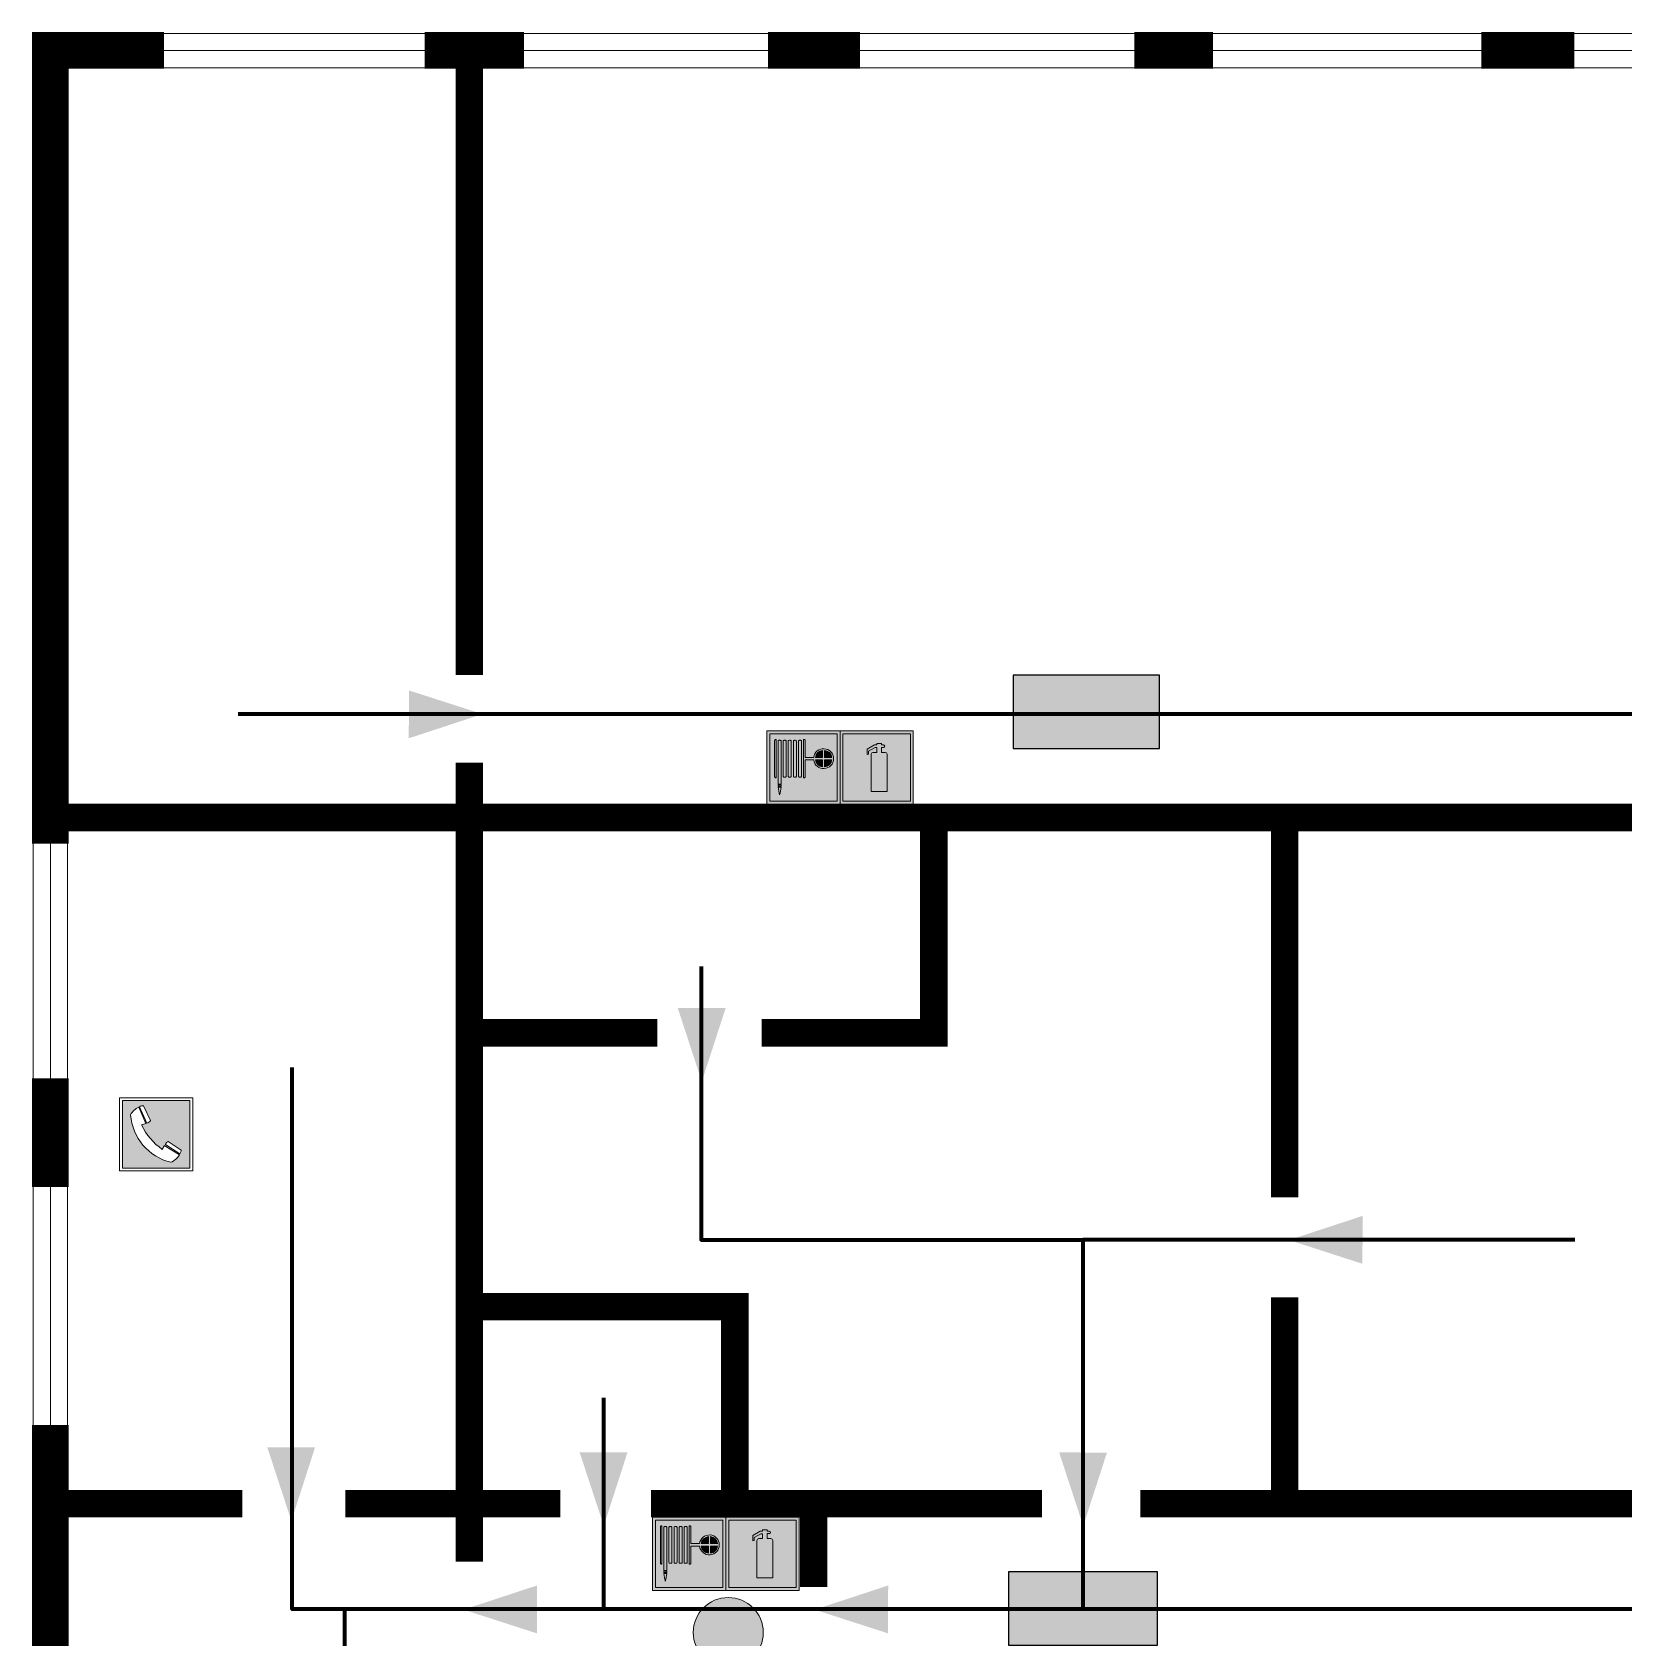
# Model space of a CAD drawing. Header units: millimetres. Extents: x 13114 to 67229, y 22859 to 38520.
# Drawn here: x 27323 to 27496.9, y 31016.9 to 31192.3 of the extents above; entities that cross this region are included whole.
import ezdxf

# ---------------------------------------------------------------- set-up
doc = ezdxf.new("R2010")
doc.units = ezdxf.units.MM
doc.layers.add('План_Штампы', color=7, linetype='Continuous')

# ---------------------------------------------------------------- blocks, each defined once
blk = doc.blocks.new('A$C37112FD5')
at = {"true_color": 0xf5f5ff}
h = blk.add_hatch(color=7, dxfattribs=at)
h.dxf.hatch_style = 1
h.paths.add_polyline_path([(12.8, -7.4), (0, -7.4), (0, -20.2), (12.8, -20.2)])
h.paths.add_polyline_path([(12.29, -7.91), (12.29, -19.69), (0.51, -19.69), (0.51, -7.91)], flags=16)
h.paths.add_polyline_path([(4.98, -9.04, -0.42597), (5.17, -9.22), (5.17, -12.25), (5.17, -15.29, -0.432244), (4.98, -15.47), (4.83, -15.47, -0.42597), (4.64, -15.29), (4.64, -12.25), (4.64, -9.22, -0.432244), (4.83, -9.04)], flags=0)
h.paths.add_polyline_path([(4.28, -9.22), (4.28, -12.25), (4.28, -15.29, -0.432244), (4.09, -15.47), (3.94, -15.47, -0.42597), (3.75, -15.29), (3.75, -12.25), (3.75, -9.22, -0.432244), (3.94, -9.04), (4.09, -9.04, -0.42597)], flags=0)
h.paths.add_polyline_path([(5.72, -9.04), (5.87, -9.04, -0.42597), (6.06, -9.22), (6.06, -12.25), (6.06, -15.29, -0.432244), (5.87, -15.47), (5.72, -15.47, -0.42597), (5.53, -15.29), (5.53, -12.25), (5.53, -9.22, -0.432244)], flags=0)
h.paths.add_polyline_path([(6.42, -8.9), (6.5, -8.9, -0.42597), (6.69, -9.08), (6.69, -12.03), (8.21, -12.03, -15.824349), (8.21, -12.47), (6.69, -12.47), (6.69, -15.42, -0.432244), (6.5, -15.6), (6.42, -15.6)], flags=0)
h.paths.add_polyline_path([(3.39, -9.22), (3.39, -12.25), (3.39, -15.29, -0.432244), (3.2, -15.47), (3.05, -15.47, -0.42597), (2.85, -15.29), (2.85, -12.25), (2.85, -9.22, -0.432244), (3.05, -9.04), (3.2, -9.04, -0.42597)], flags=0)
h.paths.add_polyline_path([(2.5, -9.22), (2.5, -16.71), (1.96, -16.71), (1.96, -9.22, -0.432244), (2.15, -9.04), (2.31, -9.04, -0.42597)], flags=0)
h.paths.add_polyline_path([(1.61, -8.9), (1.61, -15.6), (1.57, -15.6, -0.42597), (1.37, -15.42), (1.37, -12.03), (1.37, -9.09, -0.432244), (1.57, -8.9)], flags=0)
h.paths.add_polyline_path([(9.76, -10.81), (9.76, -12.03), (8.49, -12.03, -0.336371)], flags=0)
h.paths.add_polyline_path([(8.49, -12.47), (9.76, -12.47), (9.76, -13.7, -0.336371)], flags=0)
h.paths.add_polyline_path([(10.11, -10.81, -0.336371), (11.38, -12.03), (10.11, -12.03)], flags=0)
h.paths.add_polyline_path([(10.11, -12.47), (11.38, -12.47, -0.336371), (10.11, -13.7)], flags=0)
h.paths.add_polyline_path([(2.5, -16.84), (2.5, -17.05), (1.97, -17.05), (1.97, -16.84)], flags=0)
h.paths.add_polyline_path([(2.5, -17.24, -0.033778), (2.24, -18.6, -0.033778), (1.97, -17.24)], flags=0)
h = blk.add_hatch(color=242)
h.dxf.hatch_style = 1
h.paths.add_polyline_path([(12.29, -7.91), (0.51, -7.91), (0.51, -19.69), (12.29, -19.69)])
h.paths.add_polyline_path([(6.42, -15.6), (6.42, -8.9), (6.5, -8.9, -0.42597), (6.69, -9.08), (6.69, -12.03), (8.21, -12.03, -15.824349), (8.21, -12.47), (6.69, -12.47), (6.69, -15.42, -0.432244), (6.5, -15.6)], flags=16)
h.paths.add_polyline_path([(5.87, -15.47), (5.72, -15.47, -0.42597), (5.53, -15.29), (5.53, -12.25), (5.53, -9.22, -0.432244), (5.72, -9.04), (5.87, -9.04, -0.42597), (6.06, -9.22), (6.06, -12.25), (6.06, -15.29, -0.432244)], flags=16)
h.paths.add_polyline_path([(4.98, -15.47), (4.83, -15.47, -0.42597), (4.64, -15.29), (4.64, -12.25), (4.64, -9.22, -0.432244), (4.83, -9.04), (4.98, -9.04, -0.42597), (5.17, -9.22), (5.17, -12.25), (5.17, -15.29, -0.432244)], flags=16)
h.paths.add_polyline_path([(4.09, -15.47), (3.94, -15.47, -0.42597), (3.75, -15.29), (3.75, -12.25), (3.75, -9.22, -0.432244), (3.94, -9.04), (4.09, -9.04, -0.42597), (4.28, -9.22), (4.28, -12.25), (4.28, -15.29, -0.432244)], flags=16)
h.paths.add_polyline_path([(3.2, -15.47), (3.05, -15.47, -0.42597), (2.85, -15.29), (2.85, -12.25), (2.85, -9.22, -0.432244), (3.05, -9.04), (3.2, -9.04, -0.42597), (3.39, -9.22), (3.39, -12.25), (3.39, -15.29, -0.432244)], flags=16)
h.paths.add_polyline_path([(2.5, -17.05), (1.97, -17.05), (1.97, -16.84), (2.5, -16.84)], flags=16)
h.paths.add_polyline_path([(2.5, -17.24, -0.033778), (2.24, -18.6, -0.033778), (1.97, -17.24)], flags=16)
h.paths.add_polyline_path([(2.5, -16.71), (1.96, -16.71), (1.96, -9.22, -0.432244), (2.15, -9.04), (2.31, -9.04, -0.42597), (2.5, -9.22)], flags=16)
h.paths.add_polyline_path([(1.61, -15.6), (1.57, -15.6, -0.42597), (1.37, -15.42), (1.37, -12.03), (1.37, -9.09, -0.432244), (1.57, -8.9), (1.61, -8.9)], flags=16)
h.paths.add_polyline_path([(8.49, -12.47), (9.76, -12.47), (9.76, -13.7, -0.336371)], flags=0)
h.paths.add_polyline_path([(10.11, -13.7), (10.11, -12.47), (11.38, -12.47, -0.336371)], flags=0)
h.paths.add_polyline_path([(8.49, -12.03, -0.336371), (9.76, -10.81), (9.76, -12.03)], flags=0)
h.paths.add_polyline_path([(10.11, -12.03), (10.11, -10.81, -0.336371), (11.38, -12.03)], flags=0)
h = blk.add_hatch(color=7, dxfattribs=at)
h.dxf.hatch_style = 1
h.paths.add_polyline_path([(1.61, -8.9), (1.57, -8.9, 0.432244), (1.37, -9.09), (1.37, -12.03), (1.37, -15.42, 0.42597), (1.57, -15.6), (1.61, -15.6)])
h.paths.add_polyline_path([(2.5, -9.22, 0.42597), (2.31, -9.04), (2.15, -9.04, 0.432244), (1.96, -9.22), (1.96, -16.71), (2.5, -16.71)])
h.paths.add_polyline_path([(2.5, -16.84), (1.97, -16.84), (1.97, -17.05), (2.5, -17.05)])
h.paths.add_polyline_path([(2.5, -17.24), (1.97, -17.24, 0.033778), (2.24, -18.6, 0.033778)])
h.paths.add_polyline_path([(3.39, -12.25), (3.39, -9.22, 0.42597), (3.2, -9.04), (3.05, -9.04, 0.432244), (2.85, -9.22), (2.85, -12.25), (2.85, -15.29, 0.42597), (3.05, -15.47), (3.2, -15.47, 0.432244), (3.39, -15.29)])
h.paths.add_polyline_path([(4.28, -12.25), (4.28, -9.22, 0.42597), (4.09, -9.04), (3.94, -9.04, 0.432244), (3.75, -9.22), (3.75, -12.25), (3.75, -15.29, 0.42597), (3.94, -15.47), (4.09, -15.47, 0.432244), (4.28, -15.29)])
h.paths.add_polyline_path([(5.17, -12.25), (5.17, -9.22, 0.42597), (4.98, -9.04), (4.83, -9.04, 0.432244), (4.64, -9.22), (4.64, -12.25), (4.64, -15.29, 0.42597), (4.83, -15.47), (4.98, -15.47, 0.432244), (5.17, -15.29)])
h.paths.add_polyline_path([(6.06, -12.25), (6.06, -9.22, 0.42597), (5.87, -9.04), (5.72, -9.04, 0.432244), (5.53, -9.22), (5.53, -12.25), (5.53, -15.29, 0.42597), (5.72, -15.47), (5.87, -15.47, 0.432244), (6.06, -15.29)])
h.paths.add_polyline_path([(6.69, -12.47), (8.21, -12.47, 15.824349), (8.21, -12.03), (6.69, -12.03), (6.69, -9.08, 0.42597), (6.5, -8.9), (6.42, -8.9), (6.42, -15.6), (6.5, -15.6, 0.432244), (6.69, -15.42)])
h.paths.add_polyline_path([(8.49, -12.47), (9.76, -12.47), (9.76, -13.7, -0.336371)], flags=16)
h.paths.add_polyline_path([(8.49, -12.03, -0.336371), (9.76, -10.81), (9.76, -12.03)], flags=16)
h.paths.add_polyline_path([(10.11, -12.47), (11.38, -12.47, -0.336371), (10.11, -13.7)], flags=16)
h.paths.add_polyline_path([(10.11, -12.03), (10.11, -10.81, -0.336371), (11.38, -12.03)], flags=16)
h = blk.add_hatch(color=242)
h.dxf.hatch_style = 1
h.paths.add_polyline_path([(9.76, -10.81, 0.336371), (8.49, -12.03), (9.76, -12.03)])
h.paths.add_polyline_path([(10.11, -10.81), (10.11, -12.03), (11.38, -12.03, 0.336371)])
h.paths.add_polyline_path([(11.38, -12.47), (10.11, -12.47), (10.11, -13.7, 0.336371)])
h.paths.add_polyline_path([(9.76, -12.47), (8.49, -12.47, 0.336371), (9.76, -13.7)])
at = {"color": 242, "lineweight": 5}
for p, q in [((0, -20.2), (0, -7.4)), ((0, -7.4), (12.8, -7.4)), ((12.8, -20.2), (12.8, -7.4)), ((1.37, -12.03), (1.37, -9.08)), ((1.57, -8.9), (1.61, -8.9)), ((1.61, -8.9), (1.61, -15.6)), ((1.96, -16.71), (1.96, -9.22)), ((2.15, -9.04), (2.31, -9.04)), ((2.5, -16.71), (2.5, -9.22)), ((2.85, -12.25), (2.85, -9.22)), ((3.05, -9.04), (3.2, -9.04)), ((3.39, -12.25), (3.39, -9.22)), ((3.75, -12.25), (3.75, -9.22)), ((3.94, -9.04), (4.09, -9.04)), ((4.28, -12.25), (4.28, -9.22)), ((4.64, -12.25), (4.64, -9.22)), ((4.83, -9.04), (4.98, -9.04)), ((5.17, -12.25), (5.17, -9.22)), ((5.53, -12.25), (5.53, -9.22)), ((5.72, -9.04), (5.87, -9.04)), ((6.06, -12.25), (6.06, -9.22)), ((6.42, -8.9), (6.42, -15.6)), ((6.5, -8.9), (6.42, -8.9)), ((6.69, -12.03), (6.69, -9.08)), ((9.76, -10.81), (9.76, -12.03)), ((10.11, -10.81), (10.11, -12.03)), ((1.37, -12.03), (1.37, -15.42)), ((2.85, -12.25), (2.85, -15.29)), ((3.39, -12.25), (3.39, -15.29)), ((3.75, -12.25), (3.75, -15.29)), ((4.28, -12.25), (4.28, -15.29)), ((4.64, -12.25), (4.64, -15.29)), ((5.17, -12.25), (5.17, -15.29)), ((5.53, -12.25), (5.53, -15.29)), ((6.06, -12.25), (6.06, -15.29)), ((8.21, -12.03), (6.69, -12.03)), ((8.21, -12.47), (6.69, -12.47)), ((6.69, -12.47), (6.69, -15.42)), ((9.76, -12.03), (8.49, -12.03)), ((9.76, -12.47), (8.49, -12.47)), ((9.76, -12.47), (9.76, -13.7)), ((11.38, -12.03), (10.11, -12.03)), ((11.38, -12.47), (10.11, -12.47)), ((10.11, -12.47), (10.11, -13.7)), ((1.57, -15.6), (1.61, -15.6)), ((1.96, -16.71), (2.5, -16.71)), ((1.97, -16.84), (2.5, -16.84)), ((1.97, -17.05), (1.97, -16.84)), ((2.5, -16.84), (2.5, -17.05)), ((3.05, -15.47), (3.2, -15.47)), ((3.94, -15.47), (4.09, -15.47)), ((4.83, -15.47), (4.98, -15.47)), ((5.72, -15.47), (5.87, -15.47)), ((6.42, -15.6), (6.5, -15.6)), ((2.5, -17.05), (1.97, -17.05)), ((1.97, -17.24), (2.5, -17.24)), ((0, -20.2), (12.8, -20.2))]:
    blk.add_line(p, q, dxfattribs=at)
blk.add_lwpolyline([(0.51, -7.91), (12.29, -7.91), (12.29, -19.69), (0.51, -19.69)], close=True, dxfattribs=at)
for centre, radius, start, end in [((1.56, -9.09), 0.182, 87.1027, 180.6071), ((2.15, -9.22), 0.182, 87.1027, 180.6071), ((2.32, -9.22), 0.182, 359.3929, 92.8973), ((3.04, -9.22), 0.182, 87.1027, 180.6071), ((3.21, -9.22), 0.182, 359.3929, 92.8973), ((3.93, -9.22), 0.182, 87.1027, 180.6071), ((4.1, -9.22), 0.182, 359.3929, 92.8973), ((4.82, -9.22), 0.182, 87.1027, 180.6071), ((4.99, -9.22), 0.182, 359.3929, 92.8973), ((5.71, -9.22), 0.182, 87.1027, 180.6071), ((5.88, -9.22), 0.182, 359.3929, 92.8973), ((6.51, -9.09), 0.182, 359.3929, 92.8973), ((9.93, -12.25), 1.74, 187.2319, 172.7681), ((9.93, -12.25), 1.46, 96.9927, 171.3585), ((9.93, -12.25), 1.46, 8.6415, 83.0073), ((9.93, -12.25), 1.46, 188.6415, 263.0073), ((9.93, -12.25), 1.46, 276.9927, 351.3585), ((1.56, -15.42), 0.182, 179.3929, 272.8973), ((3.04, -15.29), 0.182, 179.3929, 272.8973), ((3.21, -15.29), 0.182, 267.1027, 0.6071), ((3.93, -15.29), 0.182, 179.3929, 272.8973), ((4.1, -15.29), 0.182, 267.1027, 0.6071), ((4.82, -15.29), 0.182, 179.3929, 272.8973), ((4.99, -15.29), 0.182, 267.1027, 0.6071), ((5.71, -15.29), 0.182, 179.3929, 272.8973), ((5.88, -15.29), 0.182, 267.1027, 0.6071), ((6.51, -15.42), 0.182, 267.1027, 0.6071), ((12.17, -15.98), 10.27, 187.041, 194.7793), ((-7.7, -15.98), 10.27, 345.2207, 352.959)]:
    blk.add_arc(centre, radius, start, end, dxfattribs=at)
blk = doc.blocks.new('A$C3AD82952')
at = {"true_color": 0xf5f5ff}
h = blk.add_hatch(color=7, dxfattribs=at)
h.dxf.hatch_style = 1
h.paths.add_polyline_path([(8.21, 8.73, 0.414214), (7.89, 9.05), (7.22, 9.05), (7.22, 9.92), (7.59, 9.92, 1), (7.57, 10.36), (7.22, 10.36), (7.22, 10.6), (6.43, 10.6), (6.43, 10.36), (6.01, 10.36), (4.74, 9.59), (4.74, 8.69), (4.98, 8.73), (4.98, 9.26), (6.12, 9.91), (6.43, 9.91), (6.43, 9.05), (5.76, 9.05, 0.414214), (5.44, 8.73), (5.44, 2.2), (8.21, 2.2)], flags=0)
h.paths.add_polyline_path([(12.8, 12.8), (0, 12.8), (0, 0), (12.8, 0)])
h.paths.add_polyline_path([(0.51, 12.29), (12.29, 12.29), (12.29, 0.51), (0.51, 0.51)], flags=16)
h.paths.add_polyline_path([(4.74, 9.59), (6.01, 10.36), (6.43, 10.36), (6.43, 10.6), (7.22, 10.6), (7.22, 10.36), (7.59, 10.36, -0.94586), (7.59, 9.92), (7.22, 9.92), (7.22, 9.05), (7.89, 9.05, -0.414214), (8.21, 8.73), (8.21, 2.2), (5.44, 2.2), (5.44, 8.73, -0.414214), (5.76, 9.05), (6.43, 9.05), (6.43, 9.91), (6.12, 9.91), (4.98, 9.26), (4.98, 8.73), (4.74, 8.69)], flags=0)
h = blk.add_hatch(color=242)
h.dxf.hatch_style = 1
h.paths.add_polyline_path([(12.29, 12.29), (0.51, 12.29), (0.51, 0.51), (12.29, 0.51)])
h.paths.add_polyline_path([(4.74, 8.69), (4.74, 9.59), (6.01, 10.36), (6.43, 10.36), (6.43, 10.6), (7.22, 10.6), (7.22, 10.36), (7.59, 10.36, -0.94586), (7.59, 9.92), (7.22, 9.92), (7.22, 9.05), (7.89, 9.05, -0.414214), (8.21, 8.73), (8.21, 2.2), (5.44, 2.2), (5.44, 8.73, -0.414214), (5.76, 9.05), (6.43, 9.05), (6.43, 9.91), (6.12, 9.91), (4.98, 9.26), (4.98, 8.73)], flags=16)
h = blk.add_hatch(color=7, dxfattribs=at)
h.dxf.hatch_style = 1
h.paths.add_polyline_path([(8.21, 8.73, 0.414214), (7.89, 9.05), (7.22, 9.05), (7.22, 9.92), (7.59, 9.92, 1), (7.57, 10.36), (7.22, 10.36), (7.22, 10.6), (6.43, 10.6), (6.43, 10.36), (6.01, 10.36), (4.74, 9.59), (4.74, 8.69), (4.98, 8.73), (4.98, 9.26), (6.12, 9.91), (6.43, 9.91), (6.43, 9.05), (5.76, 9.05, 0.414214), (5.44, 8.73), (5.44, 2.2), (8.21, 2.2)])
at = {"color": 242, "lineweight": 5}
for p, q in [((0, 0), (0, 12.8)), ((0, 12.8), (12.8, 12.8)), ((12.8, 0), (12.8, 12.8)), ((6.01, 10.36), (4.74, 9.59)), ((4.74, 9.59), (4.74, 8.69)), ((4.74, 8.69), (4.98, 8.73)), ((4.98, 9.26), (6.12, 9.91)), ((4.98, 8.73), (4.98, 9.26)), ((5.44, 2.2), (5.44, 8.73)), ((5.76, 9.05), (6.43, 9.05)), ((6.01, 10.36), (6.43, 10.36)), ((6.12, 9.91), (6.43, 9.91)), ((7.22, 10.6), (6.43, 10.6)), ((6.43, 10.6), (6.43, 10.36)), ((6.43, 9.91), (6.43, 9.05)), ((7.22, 10.36), (7.22, 10.6)), ((7.59, 10.36), (7.22, 10.36)), ((7.22, 9.05), (7.22, 9.92)), ((7.59, 9.92), (7.22, 9.92)), ((7.89, 9.05), (7.22, 9.05)), ((8.21, 2.2), (8.21, 8.73)), ((0, 0), (12.8, 0)), ((5.44, 2.2), (8.21, 2.2))]:
    blk.add_line(p, q, dxfattribs=at)
blk.add_lwpolyline([(0.51, 12.29), (12.29, 12.29), (12.29, 0.51), (0.51, 0.51)], close=True, dxfattribs=at)
for centre, radius, start, end in [((5.76, 8.73), 0.32, 90, 180), ((7.58, 10.14), 0.223, 273.1875, 86.8125), ((7.89, 8.73), 0.32, 0, 90)]:
    blk.add_arc(centre, radius, start, end, dxfattribs=at)
blk = doc.blocks.new('A$C7B8C2D5B')
at = {"lineweight": 0}
h = blk.add_hatch(color=5, dxfattribs=at)
h.dxf.hatch_style = 1
h.paths.add_polyline_path([(1.397, -3.024, 1), (-2.112, -3.024, 1)])
at = {"color": 5, "lineweight": 0}
blk.add_circle((-0.358, -3.024), 1.755, dxfattribs=at)
blk = doc.blocks.new('A$C456E1F9C')
at = {"lineweight": 5}
h = blk.add_hatch(color=242, dxfattribs=at)
h.paths.add_polyline_path([(0.51, -1.47), (0.51, -13.26), (12.29, -13.26), (12.29, -1.47)])
h.paths.add_polyline_path([(5.42, -4.95, -0.254479), (4.78, -5.4), (3.52, -2.53, -0.209735), (4.23, -2.4)], flags=16)
h.paths.add_polyline_path([(8.53, -8.6), (10.87, -10.17), (10.54, -10.76), (8.03, -9.13, -0.192251)], flags=16)
h.paths.add_polyline_path([(4.61, -5.49, 0.005518), (3.87, -5.72, 0.128647), (7.49, -10.01, 0.00809), (7.83, -9.33), (10.47, -10.97, -0.16736), (8.99, -12.25, -0.327862), (1.95, -3.95, -0.166952), (3.36, -2.62)], flags=16)
at = {"color": 242, "lineweight": 5}
for p, q in [((0, -13.77), (0, -0.97)), ((12.8, -0.97), (0, -0.97)), ((4.61, -5.49), (3.36, -2.62)), ((3.52, -2.53), (4.78, -5.4)), ((4.23, -2.4), (5.42, -4.95)), ((12.8, -13.77), (12.8, -0.97)), ((7.83, -9.33), (10.47, -10.97)), ((8.03, -9.13), (10.54, -10.76)), ((10.81, -10.12), (8.53, -8.6)), ((10.54, -10.76), (10.8, -10.3)), ((10.8, -10.3), (10.81, -10.12)), ((0, -13.77), (12.8, -13.77))]:
    blk.add_line(p, q, dxfattribs=at)
blk.add_lwpolyline([(0.51, -1.47), (12.29, -1.47), (12.29, -13.26), (0.51, -13.26)], close=True, dxfattribs=at)
for centre, radius, start, end in [((4.59, -5.34), 2.99, 114.2845, 152.1974), ((4.02, -3.27), 0.891, 76.3284, 123.7092), ((11.12, -3.31), 9.19, 183.9915, 256.6009), ((14.98, -39.1), 35.17, 107.1487, 108.4135), ((4.68, -4.59), 0.824, 276.9621, 334.0723), ((13.86, -0.94), 11.08, 205.5536, 234.8762), ((-13.31, 0.8), 23.44, 332.5487, 334.4027), ((8.94, -9.5), 0.989, 114.4092, 157.9388), ((7.87, -9.46), 3, 291.9291, 329.9329)]:
    blk.add_arc(centre, radius, start, end, dxfattribs=at)
blk = doc.blocks.new('A$C32E8229D')
at = {"true_color": 0xffffff}
blk.add_hatch(color=7, dxfattribs=at).paths.add_polyline_path([(0, 0), (0, -8), (16, -8), (16, 0)])
h = blk.add_hatch(color=126)
h.paths.add_polyline_path([(0.2, -0.2), (15.8, -0.2), (15.8, -7.8), (0.2, -7.8)])
h.paths.add_polyline_path([(13.49, -2.05), (12.08, -2.05), (11.37, -2.63, 0.162397), (11.29, -2.84), (11.29, -3.63), (10.35, -3.63), (10.35, -4.05), (11.68, -4.05), (11.68, -3.48), (12.26, -4.28), (11.29, -5.1), (11.29, -6.78), (11.85, -6.78), (11.85, -5.44), (12.8, -4.64), (12.8, -5.94), (14.46, -5.94), (14.46, -5.39), (13.45, -5.39), (13.45, -3.97), (12.46, -2.59), (13.15, -2.59), (13.69, -3.34), (14.18, -3)], flags=16)
h.paths.add_polyline_path([(10.74, -1.82, 1), (11.8, -1.82, 1)], flags=16)
h.paths.add_polyline_path([(9.39, -3.59), (5.99, -3.59), (6.56, -3.03), (5.91, -3.03), (5.1, -3.83), (5.91, -4.64), (6.56, -4.64), (5.99, -4.09), (9.39, -4.09)], flags=16)
h.paths.add_polyline_path([(4.29, -1.08), (1.72, -1.08), (1.72, -6.6), (4.29, -6.6)], flags=16)
at = {"color": 126}
blk.add_lwpolyline([(16, -8), (0, -8), (0, 0), (16, 0)], close=True, dxfattribs=at)

msp = doc.modelspace()

# ---------------------------------------------------------------- linework, layer by layer
at = {"lineweight": 0}
for points, const_width in [([(27324.96, 31103.67), (27324.96, 31190.31), (27337.37, 31190.31)], 4), ([(27365.86, 31190.31), (27376.68, 31190.31)], 4), ([(27403.35, 31190.31), (27413.4, 31190.31)], 4), ([(27443.37, 31190.31), (27451.96, 31190.31)], 4), ([(27481.27, 31190.31), (27491.43, 31190.31)], 4), ([(27370.73, 31122.09), (27370.73, 31190.31)], 3), ([(27370.73, 31106.53), (27370.73, 31112.52)], 3), ([(27370.73, 31112.52), (27370.73, 31025.25)], 3), ([(27578.43, 31106.53), (27325.13, 31106.53)], 3), ([(27421.47, 31106.53), (27421.47, 31083.01), (27402.65, 31083.01)], 3), ([(27459.8, 31106.53), (27459.8, 31065.04)], 3), ([(27370.73, 31083.01), (27391.26, 31083.01)], 3), ([(27324.96, 31066.16), (27324.96, 31078.05)], 4), ([(27459.8, 31031.58), (27459.8, 31054.1)], 3), ([(27399.73, 31031.58), (27399.73, 31053.1), (27370.73, 31053.1)], 3), ([(27333.86, 30950.95), (27324.96, 30950.95), (27324.96, 31040.18)], 4), ([(27345.94, 31031.58), (27325.54, 31031.58)], 3), ([(27380.66, 31031.58), (27357.19, 31031.58)], 3), ([(27433.29, 31031.58), (27390.56, 31031.58)], 3), ([(27408.33, 31031.58), (27408.33, 31022.46)], 3), ([(27577.86, 31031.58), (27444.02, 31031.58)], 3)]:
    msp.add_lwpolyline(points, dxfattribs=dict(at, const_width=const_width))
for points in [[(27672.55, 31192.15), (27328.37, 31192.15)], [(27671.94, 31190.31), (27327.77, 31190.31)], [(27672.21, 31188.4), (27328.03, 31188.4)], [(27323.09, 31106.3), (27323.09, 31029.77)], [(27326.83, 31106.3), (27326.83, 31029.77)], [(27324.96, 31106.2), (27324.96, 31029.67)]]:
    msp.add_lwpolyline(points, dxfattribs=at)
at = {"color": 126, "lineweight": 100, "true_color": 0x008754}
for points in [[(27688.64, 31117.82), (27345.45, 31117.82)], [(27396.05, 31090.25), (27396.05, 31060.38), (27437.73, 31060.38)], [(27700.94, 31020.05), (27351.35, 31020.05), (27351.35, 31079.22)], [(27491.48, 31060.38), (27437.73, 31060.38), (27437.73, 31020.05)], [(27385.41, 31020.05), (27385.41, 31043.14)], [(27357.07, 31020.05), (27357.07, 30964.4), (27338.4, 30964.4), (27338.4, 30990.91)]]:
    msp.add_lwpolyline(points, dxfattribs=at)
at = {"layer": 'План_Штампы', "color": 126, "true_color": 0x008754}
for points in [[(27364.11, 31115.18), (27364.12, 31120.41), (27372.14, 31117.82)], [(27393.49, 31085.72), (27398.72, 31085.71), (27396.12, 31077.69)], [(27468.31, 31063.01), (27468.29, 31057.78), (27460.27, 31060.37)], [(27348.65, 31037.74), (27353.87, 31037.73), (27351.28, 31029.71)], [(27382.77, 31037.19), (27388, 31037.18), (27385.41, 31029.16)], [(27435.16, 31037.17), (27440.38, 31037.16), (27437.79, 31029.14)], [(27378.11, 31022.64), (27378.1, 31017.41), (27370.08, 31020)], [(27416.48, 31022.64), (27416.46, 31017.41), (27408.45, 31020)]]:
    msp.add_solid(points, dxfattribs=at)

# ---------------------------------------------------------------- block references
for name, p, xscale, yscale, zscale in [('A$C37112FD5', (27403.22, 31120.61), 0.6249984004534781, 0.6249984004534781, 0.6249984004534781), ('A$C3AD82952', (27411.22, 31107.98), 0.625, 0.625, 0.625), ('A$C456E1F9C', (27332.5, 31076.52), 0.625, 0.625, 0.625), ('A$C37112FD5', (27390.74, 31034.73), 0.6249984004534781, 0.6249984004534781, 0.6249984004534781), ('A$C3AD82952', (27398.74, 31022.1), 0.625, 0.625, 0.625)]:
    msp.add_blockref(name, p, dxfattribs=dict(xscale=xscale, yscale=yscale, zscale=zscale))
at = {"xscale": 2.177419353276491, "yscale": 2.177419353276491, "zscale": 2.177419353276491, "rotation": 180}
msp.add_blockref('A$C7B8C2D5B', (27398.23, 31010.92), dxfattribs=at)
at = {"layer": 'План_Штампы', "color": 126, "true_color": 0x008754, "xscale": -1}
msp.add_blockref('A$C32E8229D', (27446.13, 31122.07), dxfattribs=at)
at = {"layer": 'План_Штампы', "color": 126, "true_color": 0x008754, "xscale": 1.012510887696, "yscale": 1.012510887696, "zscale": 1.012510887696, "rotation": 359.9978653237144}
msp.add_blockref('A$C32E8229D', (27429.65, 31024.18), dxfattribs=at)

doc.saveas('drawing.dxf')
